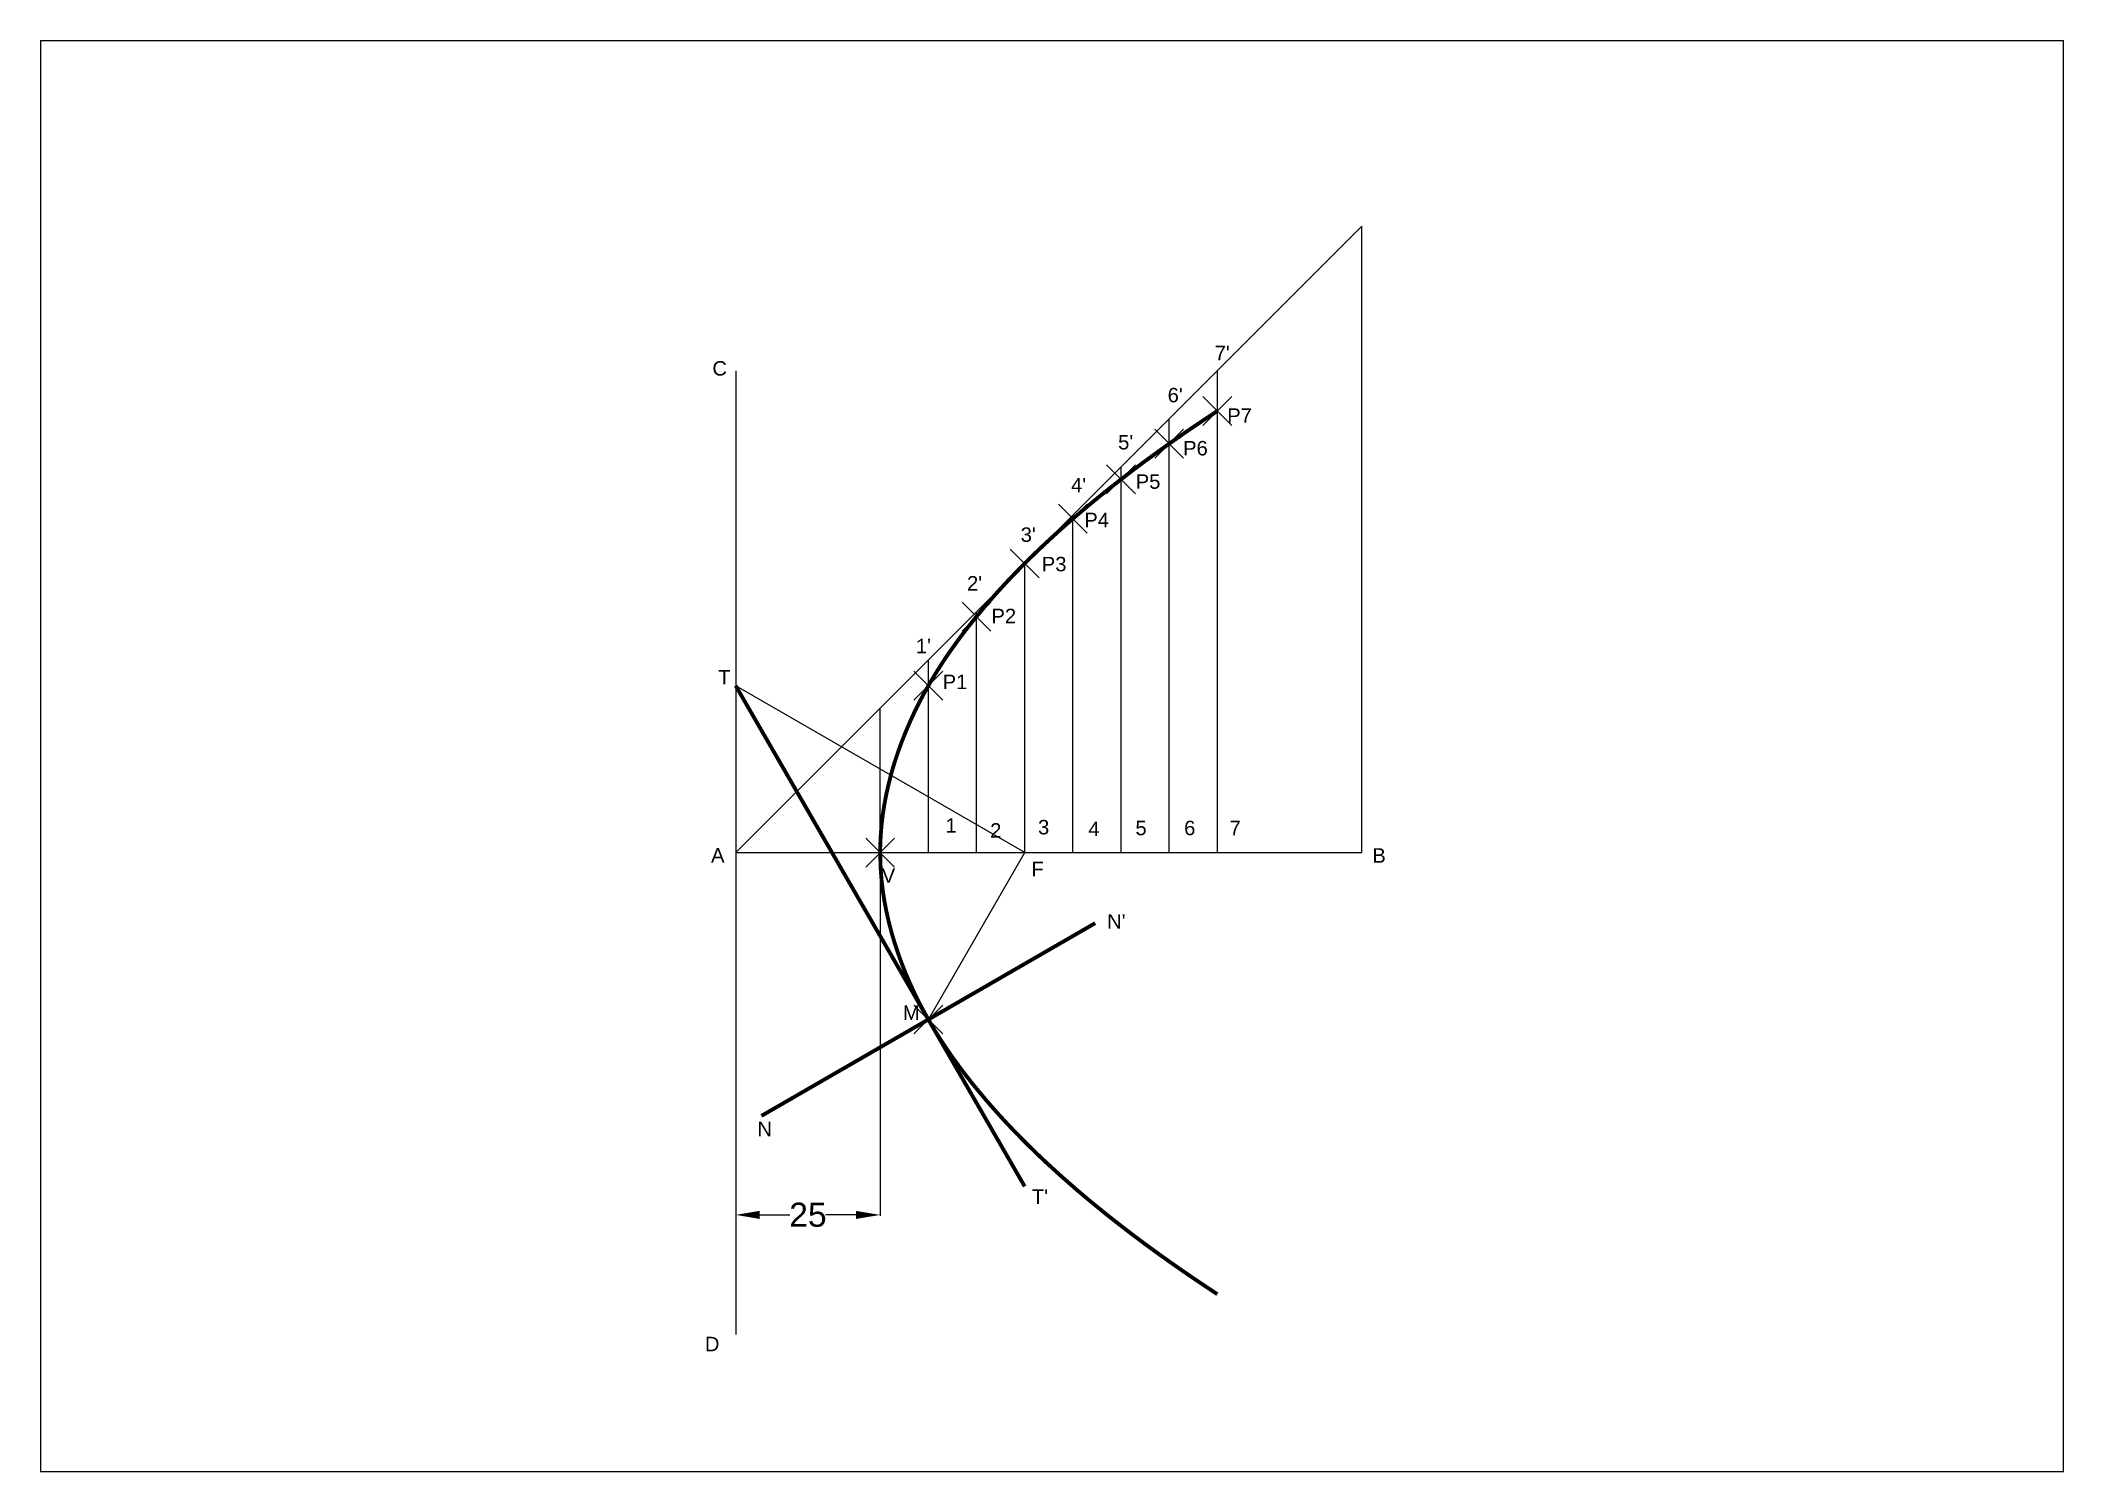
# Model space of a CAD drawing. Header units: inches. Extents: x 0 to 420, y -103 to 194.
import ezdxf

# ---------------------------------------------------------------- set-up
doc = ezdxf.new("R2010")
doc.units = ezdxf.units.IN
doc.header["$MEASUREMENT"] = 0
doc.header["$PDMODE"] = 3
doc.header["$PDSIZE"] = 3
doc.styles.get("Standard").update_dxf_attribs({"font": 'arial.ttf'})
doc.dimstyles.get("Standard").update_dxf_attribs({"dimtxt": 5, "dimasz": 5, "dimexe": 0.18, "dimexo": 0.0625, "dimgap": 0.09, "dimtad": 0, "dimtih": 1, "dimtoh": 1, "dimdec": 0, "dimzin": 0, "dimdsep": 46, "dimtxsty": 'Standard', "dimcen": 0.09, "dimadec": 0, "dimazin": 0, "dimtfac": 1, "dimtdec": 0, "dimtofl": 0, "dimtmove": 0, "dimatfit": 3, "dimfxl": 1, "dimtolj": 1, "dimtzin": 0, "dimarcsym": 0})

# ---------------------------------------------------------------- blocks, each defined once
blk = doc.blocks.new('*D4')
at = {"color": 0, "lineweight": -2, "transparency": 16777216}
for p, q in [((144.33, 25.42), (144.33, -49.89)), ((174.33, 25.42), (174.33, -49.89)), ((149.33, -49.71), (155.59, -49.71)), ((169.33, -49.71), (163.06, -49.71))]:
    blk.add_line(p, q, dxfattribs=at)
at = {"color": 0, "transparency": 16777216}
for points in [[(149.33, -48.88), (149.33, -50.55), (144.33, -49.71)], [(169.33, -48.88), (169.33, -50.55), (174.33, -49.71)]]:
    blk.add_solid(points, dxfattribs=at)
at = {"layer": 'Defpoints', "color": 0, "transparency": 16777216}
for p in [(144.33, 25.48), (174.33, 25.48), (144.33, -49.71)]:
    blk.add_point(p, dxfattribs=at)
at = {"color": 0, "transparency": 16777216, "insert": (159.33, -49.71), "char_height": 5, "attachment_point": 5}
blk.add_mtext('\\A1;25', dxfattribs=at)

msp = doc.modelspace()

# ---------------------------------------------------------------- linework, layer by layer
for p, q in [((0, 194.03), (0, -102.97)), ((0, 194.03), (420, 194.03)), ((420, -102.97), (420, 194.03)), ((144.33, 25.48), (274.33, 155.48)), ((274.33, 25.48), (274.33, 155.48)), ((144.33, 125.48), (144.33, -74.52)), ((244.33, 25.48), (244.33, 125.48)), ((234.33, 25.48), (234.33, 115.48)), ((224.33, 25.48), (224.33, 105.48)), ((214.33, 25.48), (214.33, 95.48)), ((204.33, 25.48), (204.33, 85.48)), ((194.33, 25.48), (194.33, 75.48)), ((184.33, 25.48), (184.33, 65.48)), ((204.33, 25.48), (144.33, 60.12)), ((174.33, 25.48), (174.33, 55.48)), ((144.33, 25.48), (204.33, 25.48)), ((144.33, 25.48), (274.33, 25.48)), ((184.33, -9.16), (204.33, 25.48)), ((0, -102.97), (420, -102.97))]:
    msp.add_line(p, q)
at = {"const_width": 0.8}
for points in [[(244.33, 117.13), (241.86, 115.5), (240.01, 114.26), (238.18, 113.02), (236.35, 111.75), (234.33, 110.33), (232.72, 109.19), (230.92, 107.89), (229.13, 106.58), (227.35, 105.25), (225.59, 103.91), (224.33, 102.94), (222.08, 101.18), (220.35, 99.8), (218.63, 98.39), (216.92, 96.97), (215.23, 95.54), (214.33, 94.76), (211.88, 92.62), (210.24, 91.13), (208.61, 89.62), (206.99, 88.09), (205.4, 86.55), (204.33, 85.48), (202.27, 83.39), (200.74, 81.78), (199.23, 80.15), (197.75, 78.5), (196.29, 76.82), (194.33, 74.47), (193.46, 73.4), (192.09, 71.66), (190.75, 69.89), (189.45, 68.1), (188.18, 66.28), (186.95, 64.42), (185.76, 62.54), (184.33, 60.12), (183.52, 58.67), (182.46, 56.69), (181.46, 54.67), (180.52, 52.63), (179.63, 50.55), (178.8, 48.46), (178.03, 46.34), (177.32, 44.2), (176.68, 42.04), (176.12, 39.86), (175.62, 37.67), (175.2, 35.47), (174.86, 33.26), (174.6, 31.05), (174.43, 28.82), (174.34, 26.6), (174.33, 25.48), (174.43, 22.14), (174.6, 19.92), (174.86, 17.7), (175.2, 15.49), (175.62, 13.29), (176.12, 11.1), (176.68, 8.92), (177.32, 6.76), (178.03, 4.62), (178.8, 2.5), (179.63, 0.41), (180.52, -1.66), (181.46, -3.71), (182.46, -5.73), (183.52, -7.71), (184.33, -9.16), (185.76, -11.58), (186.95, -13.46), (188.18, -15.31), (189.45, -17.14), (190.75, -18.93), (192.09, -20.7), (193.46, -22.44), (194.33, -23.51), (196.29, -25.86), (197.75, -27.53), (199.23, -29.19), (200.74, -30.82), (202.27, -32.43), (204.33, -34.52), (205.4, -35.58), (206.99, -37.13), (208.61, -38.66), (210.24, -40.16), (211.88, -41.65), (214.33, -43.8), (215.23, -44.58), (216.92, -46.01), (218.63, -47.43), (220.35, -48.83), (222.08, -50.22), (224.33, -51.98), (225.59, -52.95), (227.35, -54.29), (229.13, -55.62), (230.92, -56.93), (232.72, -58.23), (234.33, -59.37), (236.35, -60.79), (238.18, -62.05), (240.01, -63.3), (241.86, -64.54), (244.33, -66.17)], [(144.33, 60.12), (204.33, -43.8)], [(149.68, -29.16), (218.97, 10.84)]]:
    msp.add_lwpolyline(points, dxfattribs=at)
for p in [(244.33, 117.13), (234.33, 110.33), (224.33, 102.94), (214.33, 94.76), (204.33, 85.48), (194.33, 74.47), (184.33, 60.12), (174.33, 25.48), (184.33, -9.16)]:
    msp.add_point(p)

# ---------------------------------------------------------------- texts
for s, p in [("7'", (243.78, 127.66)), ('C', (139.5, 124.48)), ("6'", (234.01, 118.93)), ('P7', (246.38, 114.69)), ("5'", (223.73, 109.16)), ('P6', (237.22, 107.91)), ("4'", (213.96, 100.25)), ('P5', (227.38, 100.98)), ("3'", (203.5, 89.97)), ('P4', (216.71, 93.01)), ('P3', (207.88, 83.86)), ("2'", (192.36, 79.87)), ('P2', (197.43, 73.09)), ("1'", (181.74, 66.85)), ('T', (140.69, 60.37)), ('P1', (187.3, 59.41)), ('1', (187.9, 29.61)), ('2', (197.15, 28.58)), ('3', (207.1, 29.26)), ('4', (217.55, 28.92)), ('5', (227.32, 29.09)), ('6', (237.43, 29.09)), ('7', (246.86, 29.09)), ('A', (139.22, 23.42)), ('B', (276.51, 23.38)), ('V', (174.66, 19.21)), ('F', (205.72, 20.57)), ("N'", (221.45, 9.68)), ('M', (179.04, -9.25)), ('N', (148.85, -33.38)), ("T'", (205.82, -47.44)), ('D', (137.94, -78.01))]:
    msp.add_text(s, height=3).set_placement(p)

# ---------------------------------------------------------------- dimensions: what is measured, and where the dimension line sits
dim = msp.add_linear_dim(base=(144.33, -49.71), p1=(174.33, 25.48), p2=(144.33, 25.48), text='25', dimstyle='Standard')
dim.commit()
dim.dimension.update_dxf_attribs({"geometry": '*D4', "text_midpoint": (159.33, -49.71)})

doc.saveas('drawing.dxf')
